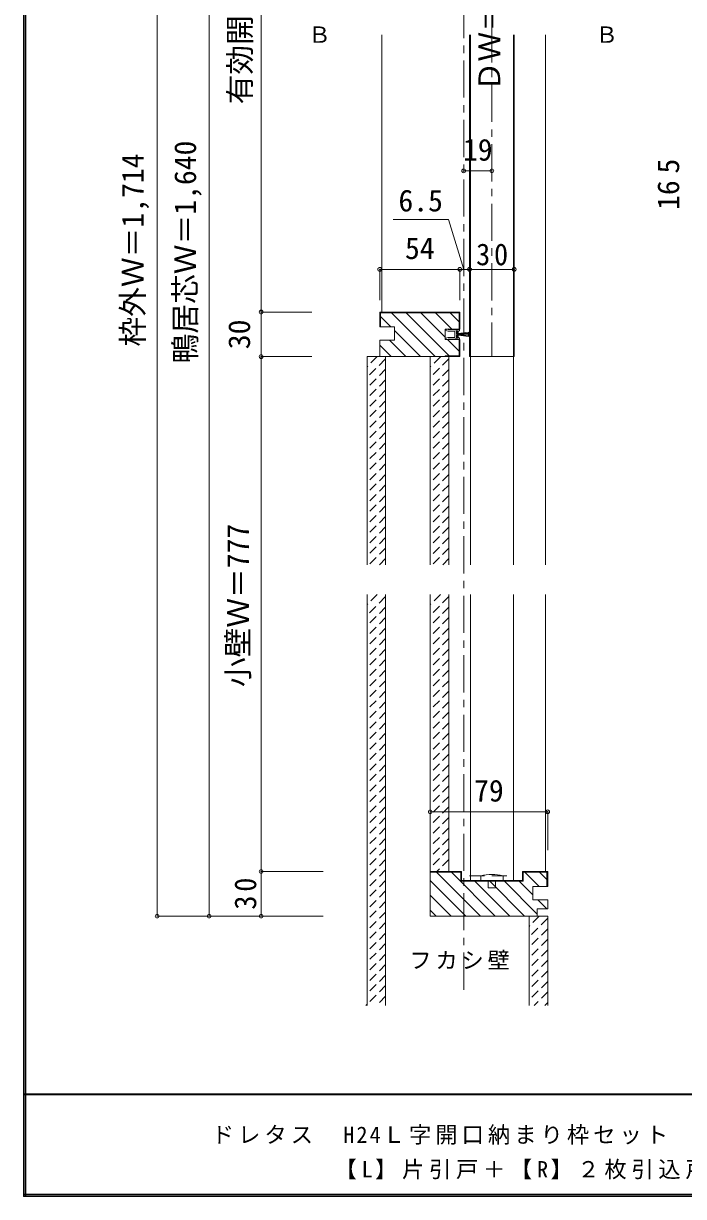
# Model space of a CAD drawing. Units: millimetres, scale not verified. Extents: x -957 to 993, y -689 to 708.
# Drawn here: x -957 to -513, y -689 to 100 of the extents above; entities that cross this region are included whole.
import ezdxf
from ezdxf.enums import TextEntityAlignment as Align

# ---------------------------------------------------------------- set-up
doc = ezdxf.new("R2010")
doc.units = ezdxf.units.MM
doc.header["$LTSCALE"] = 5
doc.header["$PDMODE"] = 32
doc.header["$PDSIZE"] = 2.5
for name, pattern in [('CHAIN1', [8, 5, -1, 1, -1]), ('DASHED1', [1.8, 1.2, -0.6]), ('DASHED2', [3, 2, -1])]:
    doc.linetypes.add(name, pattern=pattern)
for name, color, linetype, lineweight in [('0-6_扉', 7, 'Continuous', 9), ('0-A_文字', 7, 'Continuous', 9), ('0-B_寸法', 7, 'Continuous', 9), ('F-1_枠', 6, 'Continuous', 9)]:
    doc.layers.add(name, color=color, linetype=linetype, lineweight=lineweight)
doc.styles.add('ＭＳ ゴシック', font='')
doc.styles.get('ＭＳ ゴシック').set_extended_font_data('MS Gothic')

# ---------------------------------------------------------------- blocks, each defined once
blk = doc.blocks.new('4')
at = {"layer": '0-A_文字'}
for p, q in [((-7.5, 43.83), (7.5, 43.83)), ((-7.5, 43.83), (-2.5, 8.83)), ((-3.75, 43.83), (-1.25, 8.83)), ((0, 43.83), (0, 8.83)), ((3.75, 43.83), (1.25, 8.83)), ((2.5, 8.83), (7.5, 43.83)), ((-16.5, 3.83), (-16.5, 12.33)), ((-11, 5.33), (-11, 8.83)), ((-11, 8.83), (11, 8.83)), ((16.5, 12.33), (16.5, 3.83))]:
    blk.add_line(p, q, dxfattribs=at)
for points in [[(-15, 13.83), (-11.5, 13.83), (-9, 8.83), (-11.5, 8.83), (-11.5, 3.83), (-2.5, 3.83)], [(-11, 5.33), (11, 5.33), (11, 8.83)], [(2.5, 3.83), (11.5, 3.83), (11.5, 8.83), (9, 8.83), (11.5, 13.83), (15, 13.83)], [(-15.44, -33.59), (-18, -24.67), (-16.5, -24.67), (-16.5, -1.17)], [(0, -2.17), (-10.5, -2.17), (-10.5, -24.67), (-12.54, -33.51)], [(12.54, -33.51), (10.5, -24.67), (10.5, -2.17), (0, -2.17)], [(16.5, -1.17), (16.5, -24.67), (18, -24.67), (15.44, -33.59)]]:
    blk.add_lwpolyline(points, dxfattribs=at)
for centre, radius, start, end in [((-15, 12.33), 1.5, 90, 180), ((-17.83, 1.33), 2.83, 0, 61.92751), ((-17.83, 1.33), 2.83, 298.07249, 0), ((0, 2.49), 2.83, 90, 151.92751), ((0, 2.49), 2.83, 28.07249, 90), ((15, 12.33), 1.5, 0, 90), ((17.83, 1.33), 2.83, 118.07249, 180), ((17.83, 1.33), 2.83, 180, 241.92751), ((-14, -33.17), 1.5, 196.01316, 347.0113), ((14, -33.17), 1.5, 192.9887, 343.98684)]:
    blk.add_arc(centre, radius, start, end, dxfattribs=at)

msp = doc.modelspace()

# ---------------------------------------------------------------- linework, layer by layer
at = {"layer": '0-6_扉'}
for p, q in [((-657.033, 92.111), (-657.033, -124.22)), ((-627.033, 92.111), (-627.033, -124.22)), ((-657.033, -124.22), (-627.033, -124.22))]:
    msp.add_line(p, q, dxfattribs=at)
at = {"layer": '0-B_寸法', "linetype": 'CHAIN1'}
for p, q in [((-661.033, -550.036), (-661.033, 406.373)), ((-642.033, 298.626), (-642.033, -124.22))]:
    msp.add_line(p, q, dxfattribs=at)
at = {"layer": '0-B_寸法'}
for p, q in [((-867.327, -500.482), (-867.327, 395.626)), ((-832.327, -500.482), (-832.327, 321.626)), ((-797.327, 321.626), (-797.327, -500.482)), ((-716.033, -94.22), (-716.033, 92.111)), ((-656.433, 92.111), (-656.433, -264.151)), ((-627.633, 92.111), (-627.633, -264.151)), ((-606.033, -264.151), (-606.033, 92.111)), ((-708.441, -32.057), (-671.222, -32.057)), ((-661.033, -65.513), (-671.222, -32.057)), ((-663.533, -65.513), (-717.533, -65.513)), ((-717.533, -65.513), (-717.533, -86.308)), ((-717.533, -65.513), (-717.533, -86.308)), ((-657.033, -65.513), (-663.533, -65.513)), ((-663.533, -65.513), (-663.533, -86.308)), ((-663.533, -65.513), (-663.533, -86.308)), ((-657.033, -90.559), (-657.033, -65.513)), ((-657.033, -65.513), (-657.033, -90.559)), ((-627.033, -65.513), (-657.033, -65.513)), ((-657.033, -65.513), (-657.033, -86.308)), ((-627.033, -90.559), (-627.033, -65.513)), ((-797.327, -94.22), (-797.327, -124.22)), ((-797.327, -94.22), (-763.195, -94.22)), ((-663.533, -94.22), (-717.533, -94.22)), ((-717.533, -104.22), (-717.533, -94.22)), ((-663.533, -105.77), (-663.533, -94.22)), ((-664.033, -94.72), (-717.033, -94.72)), ((-717.033, -104.22), (-717.033, -94.72)), ((-717.033, -97.233), (-710.047, -104.22)), ((-709.647, -94.72), (-680.147, -124.22)), ((-699.748, -94.72), (-670.748, -123.72)), ((-689.848, -94.72), (-673.533, -111.034)), ((-679.949, -94.72), (-668.899, -105.77)), ((-670.049, -94.72), (-664.033, -100.735)), ((-664.033, -105.77), (-664.033, -94.72)), ((-717.533, -104.22), (-707.533, -104.22)), ((-707.533, -113.22), (-707.533, -104.22)), ((-707.533, -106.733), (-690.047, -124.22)), ((-673.533, -105.77), (-663.533, -105.77)), ((-673.533, -105.77), (-673.533, -112.67)), ((-707.533, -113.22), (-717.533, -113.22)), ((-717.533, -124.22), (-717.533, -113.22)), ((-717.533, -116.532), (-709.846, -124.22)), ((-710.946, -113.22), (-699.946, -124.22)), ((-663.533, -112.67), (-673.533, -112.67)), ((-671.898, -112.67), (-664.033, -120.534)), ((-664.033, -112.67), (-664.033, -123.72)), ((-663.533, -112.67), (-663.533, -124.22)), ((-797.327, -124.22), (-763.195, -124.22)), ((-726.033, -264.151), (-726.033, -124.22)), ((-713.533, -124.22), (-726.033, -124.22)), ((-717.533, -124.22), (-663.533, -124.22)), ((-713.533, -264.151), (-713.533, -124.22)), ((-683.533, -264.151), (-683.533, -124.22)), ((-673.533, -123.72), (-664.033, -123.72)), ((-673.533, -123.72), (-673.533, -124.22)), ((-671.033, -264.151), (-671.033, -124.22)), ((-726.033, -560.482), (-726.033, -284.151)), ((-713.533, -560.482), (-713.533, -284.151)), ((-683.533, -470.482), (-683.533, -284.151)), ((-671.033, -470.482), (-671.033, -284.151)), ((-656.433, -284.151), (-656.433, -476.482)), ((-627.633, -284.151), (-627.633, -476.482)), ((-606.033, -470.482), (-606.033, -284.151)), ((-604.533, -430.331), (-683.533, -430.331)), ((-683.533, -430.331), (-683.533, -456.051)), ((-604.533, -430.331), (-604.533, -456.051)), ((-797.327, -470.482), (-755.464, -470.482)), ((-771.852, -470.482), (-797.327, -470.482)), ((-683.533, -470.482), (-662.533, -470.482)), ((-683.533, -500.482), (-683.533, -470.482)), ((-683.533, -470.982), (-663.033, -470.982)), ((-679.246, -470.982), (-649.746, -500.482)), ((-669.346, -470.982), (-639.846, -500.482)), ((-663.033, -476.982), (-663.033, -470.982)), ((-662.533, -476.482), (-662.533, -470.482)), ((-621.533, -476.482), (-621.533, -470.482)), ((-605.033, -470.982), (-621.033, -470.982)), ((-621.033, -476.982), (-621.033, -470.982)), ((-619.849, -470.982), (-610.349, -480.482)), ((-609.949, -470.982), (-605.033, -475.898)), ((-605.033, -480.482), (-605.033, -470.982)), ((-683.533, -476.594), (-659.645, -500.482)), ((-621.033, -476.982), (-663.033, -476.982)), ((-621.533, -476.482), (-662.533, -476.482)), ((-653.447, -476.982), (-629.947, -500.482)), ((-652.533, -476.482), (-634.533, -476.482)), ((-649.533, -473.482), (-649.533, -476.482)), ((-644.533, -481.482), (-644.533, -476.482)), ((-643.547, -476.982), (-620.047, -500.482)), ((-639.533, -476.482), (-639.533, -481.482)), ((-634.533, -476.482), (-634.533, -473.482)), ((-633.648, -476.982), (-611.533, -499.097)), ((-623.748, -476.982), (-614.533, -486.197)), ((-614.533, -480.482), (-604.533, -480.482)), ((-614.533, -480.482), (-614.533, -489.482)), ((-683.533, -486.494), (-669.545, -500.482)), ((-639.533, -481.482), (-644.533, -481.482)), ((-683.533, -496.393), (-679.444, -500.482)), ((-614.533, -489.482), (-604.533, -489.482)), ((-611.533, -495.482), (-611.533, -500.482)), ((-611.533, -495.482), (-604.533, -495.482)), ((-611.248, -489.482), (-605.262, -495.468)), ((-604.533, -489.482), (-604.533, -495.482)), ((-755.464, -500.482), (-867.327, -500.482)), ((-832.327, -500.482), (-797.327, -500.482)), ((-611.533, -500.482), (-683.533, -500.482)), ((-604.533, -560.482), (-604.533, -500.482))]:
    msp.add_line(p, q, dxfattribs=at)
at = {"layer": '0-B_寸法', "color": 4}
msp.add_line((-661.033, 0.686), (-642.033, 0.686), dxfattribs=at)
at = {"layer": '0-B_寸法', "linetype": 'DASHED1'}
for p, q in [((-719.171, -124.22), (-726.033, -131.082)), ((-713.751, -125.871), (-726.033, -138.153)), ((-676.671, -124.277), (-683.533, -131.139)), ((-671.033, -125.71), (-683.533, -138.21)), ((-713.533, -132.724), (-726.033, -145.224)), ((-671.033, -132.781), (-683.533, -145.281)), ((-713.533, -139.795), (-726.033, -152.295)), ((-671.033, -139.852), (-683.533, -152.352)), ((-713.533, -146.866), (-726.033, -159.366)), ((-671.033, -146.923), (-683.533, -159.423)), ((-713.533, -153.937), (-726.033, -166.437)), ((-671.033, -153.994), (-683.533, -166.494)), ((-713.533, -161.008), (-726.033, -173.508)), ((-671.033, -161.065), (-683.533, -173.565)), ((-713.533, -168.079), (-726.033, -180.579)), ((-671.033, -168.136), (-683.533, -180.636)), ((-713.533, -175.15), (-726.033, -187.65)), ((-671.033, -175.207), (-683.533, -187.707)), ((-713.533, -182.221), (-726.033, -194.721)), ((-713.533, -189.292), (-726.033, -201.792)), ((-671.033, -182.279), (-683.533, -194.779)), ((-713.533, -196.364), (-726.033, -208.864)), ((-671.033, -189.35), (-683.533, -201.85)), ((-671.033, -196.421), (-683.533, -208.921)), ((-713.533, -203.435), (-726.033, -215.935)), ((-671.033, -203.492), (-683.533, -215.992)), ((-713.533, -210.506), (-726.033, -223.006)), ((-671.033, -210.563), (-683.533, -223.063)), ((-713.533, -217.577), (-726.033, -230.077)), ((-671.033, -217.634), (-683.533, -230.134)), ((-713.533, -224.648), (-726.033, -237.148)), ((-671.033, -224.705), (-683.533, -237.205)), ((-713.533, -231.719), (-726.033, -244.219)), ((-671.033, -231.776), (-683.533, -244.276)), ((-713.533, -238.79), (-726.033, -251.29)), ((-671.033, -238.847), (-683.533, -251.347)), ((-713.533, -245.861), (-726.033, -258.361)), ((-671.033, -245.918), (-683.533, -258.418)), ((-713.533, -252.932), (-724.753, -264.151)), ((-713.533, -260.003), (-717.682, -264.151)), ((-671.033, -252.989), (-682.196, -264.151)), ((-671.033, -260.06), (-675.124, -264.151)), ((-719.171, -284.151), (-726.033, -291.014)), ((-713.751, -285.803), (-726.033, -298.085)), ((-676.671, -284.151), (-683.533, -291.014)), ((-671.033, -285.585), (-683.533, -298.085)), ((-713.533, -292.656), (-726.033, -305.156)), ((-713.533, -299.727), (-726.033, -312.227)), ((-671.033, -292.656), (-683.533, -305.156)), ((-671.033, -299.727), (-683.533, -312.227)), ((-713.533, -306.798), (-726.033, -319.298)), ((-671.033, -306.798), (-683.533, -319.298)), ((-713.533, -313.869), (-726.033, -326.369)), ((-671.033, -313.869), (-683.533, -326.369)), ((-713.533, -320.94), (-726.033, -333.44)), ((-671.033, -320.94), (-683.533, -333.44)), ((-713.533, -328.011), (-726.033, -340.511)), ((-671.033, -328.011), (-683.533, -340.511)), ((-713.533, -335.082), (-726.033, -347.582)), ((-671.033, -335.082), (-683.533, -347.582)), ((-713.533, -342.153), (-726.033, -354.653)), ((-671.033, -342.153), (-683.533, -354.653)), ((-713.533, -349.224), (-726.033, -361.724)), ((-671.033, -349.224), (-683.533, -361.724)), ((-713.533, -356.295), (-726.033, -368.795)), ((-671.033, -356.295), (-683.533, -368.795)), ((-713.533, -363.366), (-726.033, -375.866)), ((-713.533, -370.437), (-726.033, -382.937)), ((-671.033, -363.366), (-683.533, -375.866)), ((-671.033, -370.437), (-683.533, -382.937)), ((-713.533, -377.509), (-726.033, -390.009)), ((-671.033, -377.509), (-683.533, -390.009)), ((-713.533, -384.58), (-726.033, -397.08)), ((-671.033, -384.58), (-683.533, -397.08)), ((-713.533, -391.651), (-726.033, -404.151)), ((-671.033, -391.651), (-683.533, -404.151)), ((-713.533, -398.722), (-726.033, -411.222)), ((-671.033, -398.722), (-683.533, -411.222)), ((-713.533, -405.793), (-726.033, -418.293)), ((-671.033, -405.793), (-683.533, -418.293)), ((-713.533, -412.864), (-726.033, -425.364)), ((-671.033, -412.864), (-683.533, -425.364)), ((-713.533, -419.935), (-726.033, -432.435)), ((-671.033, -419.935), (-683.533, -432.435)), ((-713.533, -427.006), (-726.033, -439.506)), ((-671.033, -427.006), (-683.533, -439.506)), ((-713.533, -434.077), (-726.033, -446.577)), ((-713.533, -441.148), (-726.033, -453.648)), ((-671.033, -434.077), (-683.533, -446.577)), ((-671.033, -441.148), (-683.533, -453.648)), ((-713.533, -448.219), (-726.033, -460.719)), ((-671.033, -448.219), (-683.533, -460.719)), ((-713.533, -455.29), (-726.033, -467.79)), ((-671.033, -455.29), (-683.533, -467.79)), ((-713.533, -462.361), (-726.033, -474.861)), ((-671.033, -462.361), (-679.154, -470.482)), ((-713.533, -469.432), (-726.033, -481.932)), ((-713.533, -476.503), (-726.033, -489.003)), ((-713.533, -483.575), (-726.033, -496.075)), ((-713.533, -490.646), (-726.033, -503.146)), ((-713.533, -497.717), (-726.033, -510.217)), ((-713.533, -504.788), (-726.033, -517.288)), ((-610.171, -500.496), (-617.033, -507.358)), ((-604.751, -502.147), (-617.033, -514.429)), ((-713.533, -511.859), (-726.033, -524.359)), ((-604.533, -509), (-617.033, -521.5)), ((-713.533, -518.93), (-726.033, -531.43)), ((-604.533, -516.072), (-617.033, -528.572)), ((-713.533, -526.001), (-726.033, -538.501)), ((-604.533, -523.143), (-617.033, -535.643)), ((-713.533, -533.072), (-726.033, -545.572)), ((-604.533, -530.214), (-617.033, -542.714)), ((-713.533, -540.143), (-726.033, -552.643)), ((-604.533, -537.285), (-617.033, -549.785)), ((-713.533, -547.214), (-726.801, -560.482)), ((-604.533, -544.356), (-617.033, -556.856)), ((-604.533, -551.427), (-613.589, -560.482)), ((-713.533, -554.285), (-719.73, -560.482)), ((-604.533, -558.498), (-606.518, -560.482))]:
    msp.add_line(p, q, dxfattribs=at)
at = {"layer": '0-B_寸法', "linetype": 'DASHED2'}
msp.add_line((-657.033, -473.482), (-627.033, -473.482), dxfattribs=at)
at = {"layer": '0-B_寸法'}
for points in [[(-604.533, -480.482), (-604.533, -470.482), (-621.533, -470.482)], [(-617.033, -560.482), (-617.033, -500.482), (-604.533, -500.482)]]:
    msp.add_lwpolyline(points, dxfattribs=at)
msp.add_arc((-642.033, -501.107), 28.625, 74.81071, 105.18929, dxfattribs=at)
for p in [(-661.033, 0.686), (-642.033, 0.686), (-717.533, -65.513), (-663.533, -65.513), (-657.033, -65.513), (-657.033, -65.513), (-627.033, -65.513), (-797.327, -94.22), (-797.327, -124.22), (-683.533, -430.331), (-604.533, -430.331), (-797.327, -470.482), (-867.327, -500.482), (-832.327, -500.482), (-797.327, -500.482)]:
    msp.add_point(p, dxfattribs=at)
at = {"layer": 'F-1_枠'}
for p, q in [((-957.218, 707.602), (-957.218, -689.065)), ((-956.385, 707.602), (-956.385, -689.065)), ((-955.551, 707.602), (-955.551, -689.065)), ((992.782, -619.898), (-957.218, -619.898)), ((992.782, -620.731), (-957.218, -620.731)), ((992.782, -687.398), (-957.218, -687.398)), ((992.782, -688.231), (-957.218, -688.231)), ((992.782, -689.065), (-957.218, -689.065))]:
    msp.add_line(p, q, dxfattribs=at)

# ---------------------------------------------------------------- block references
at = {"layer": '0-B_寸法', "xscale": -0.2, "yscale": 0.2, "rotation": 270}
msp.add_blockref('4', (-666.599, -109.22), dxfattribs=at)

# ---------------------------------------------------------------- texts
at = {"layer": '0-B_寸法', "style": 'ＭＳ ゴシック'}
for s, p in [('有効開口Ｗ＝803', (-799.86, 45.429)), ('ＤＷ＝810', (-632.033, 54.222)), ('鴨居芯Ｗ＝1,640', (-836.698, -128.786)), ('枠外Ｗ＝1,714', (-872.003, -117.428)), ('5', (-511.662, -1.093)), ('16', (-511.662, -25.593)), ('30', (-800.38, -119.22)), ('小壁Ｗ＝777', (-801.163, -346.499))]:
    msp.add_text(s, height=14.66, rotation=90, dxfattribs=at).set_placement(p, align=Align.BOTTOM_LEFT)
for s, height, p in [('Ｂ', 11, (-765.491, 83.515)), ('Ｂ', 11, (-572.309, 83.515)), ('19', 14.66, (-661.533, 3.186)), ('6.5', 14.66, (-704.93, -30.977)), ('54', 14.66, (-700.533, -63.013)), ('79', 14.66, (-654.033, -427.831))]:
    msp.add_text(s, height=height, dxfattribs=at).set_placement(p, align=Align.BOTTOM_LEFT)
at = {"layer": '0-B_寸法', "attachment_point": 7, "style": 'ＭＳ ゴシック'}
for s, insert, char_height in [('\\T1.27;\\W0.95;30', (-652.658, -63.013), 14.66), ('\\T1.17;フカシ壁', (-697.644, -536.356), 11), ('\\T1.18;ドレタス\u3000H24Ｌ字開口納まり枠セット\u3000レールタイプ\u3000調整枠\u3000敷居Ｑ型', (-830.551, -655.731), 11), ('\\T1.21;【L】片引戸＋【R】２枚引込戸\u3000枠外H2,047', (-747.888, -679.065), 11)]:
    msp.add_mtext(s, dxfattribs=dict(at, insert=insert, char_height=char_height))
at = {"layer": '0-B_寸法', "insert": (-800.38, -496.107), "char_height": 14.66, "attachment_point": 7, "rotation": 90, "style": 'ＭＳ ゴシック'}
msp.add_mtext('\\T1.27;\\W0.95;30', dxfattribs=at)

doc.saveas('drawing.dxf')
